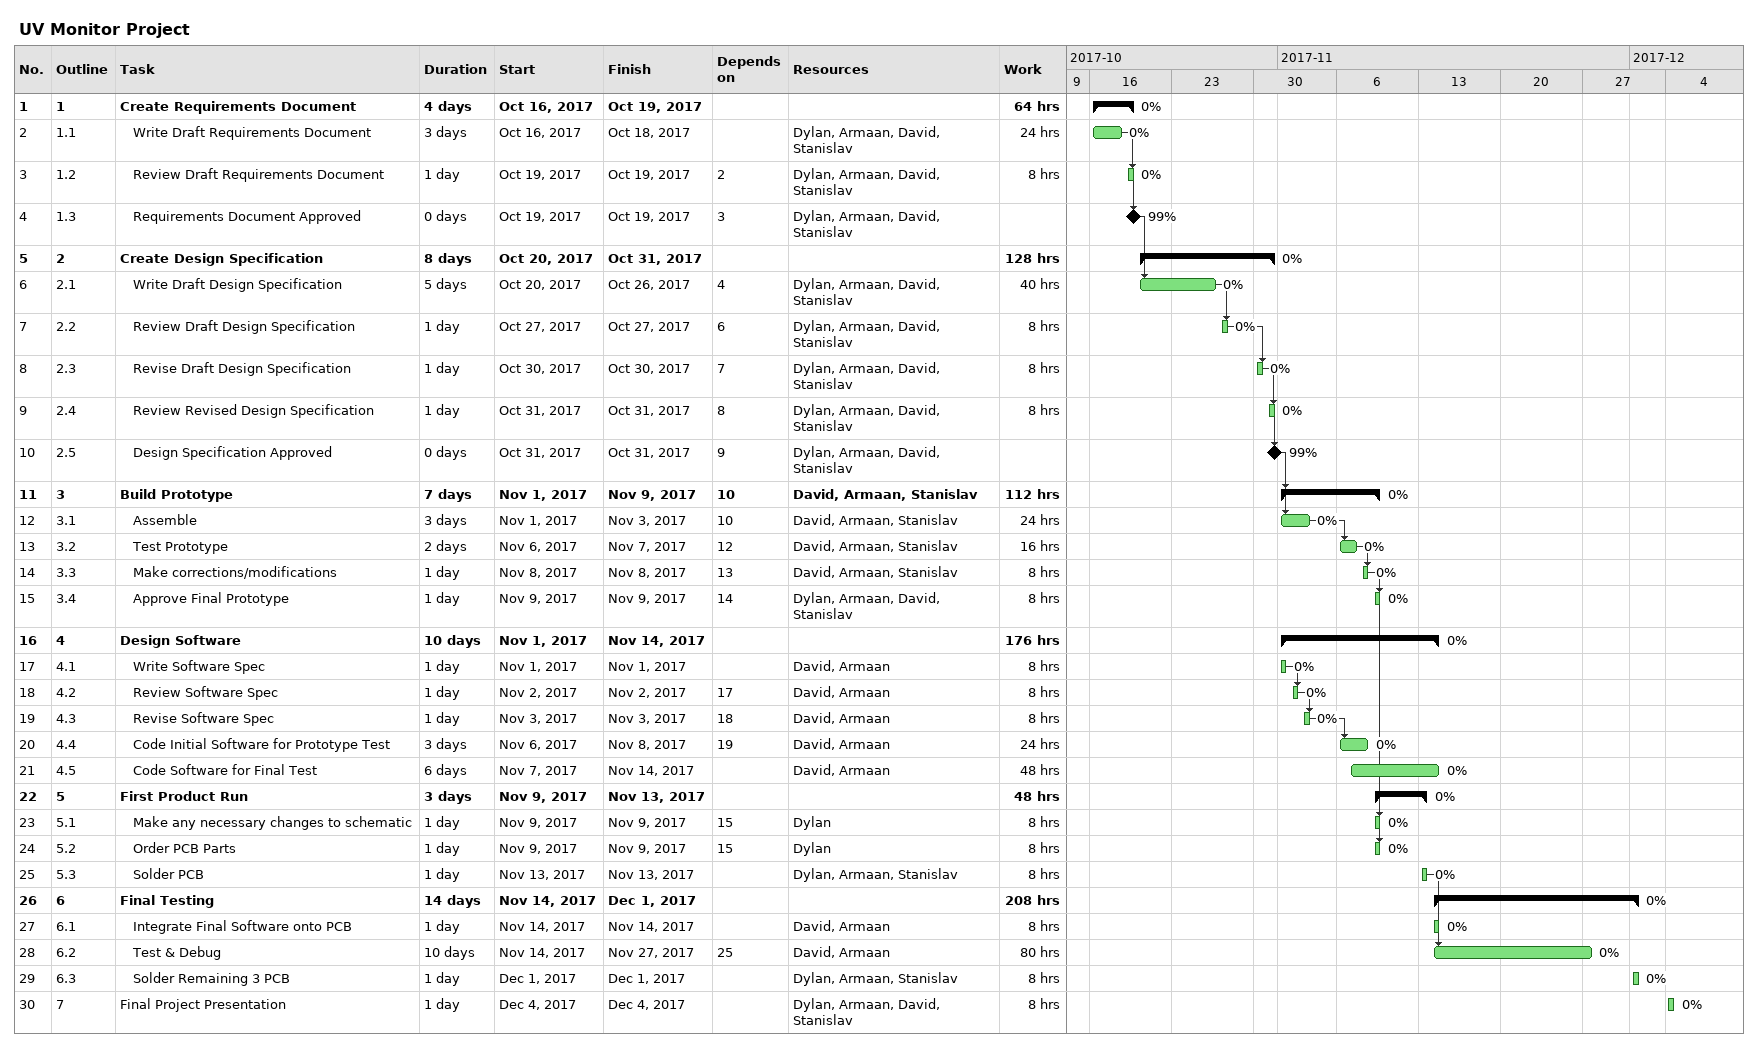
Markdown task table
UV Monitor Project

| ID | WBS | Task | Duration | Start | Finish | Predecessors | Resources | % complete | Work (h) |
|---|---|---|---|---|---|---|---|---|---|
| 1 | 1 | **Create Requirements Document** | 4d | 2017-10-16 | 2017-10-19 |  |  | 0 | 64 |
| 2 | 1.1 | Write Draft Requirements Document | 3d | 2017-10-16 | 2017-10-18 |  | Dylan, Armaan, David, Stanislav | 0 | 24 |
| 3 | 1.2 | Review Draft Requirements Document | 1d | 2017-10-19 | 2017-10-19 | 2 | Dylan, Armaan, David, Stanislav | 0 | 8 |
| 4 | 1.3 | Requirements Document Approved | 0d | 2017-10-19 | 2017-10-19 | 3 | Dylan, Armaan, David, Stanislav | 99 |  |
| 5 | 2 | **Create Design Specification** | 8d | 2017-10-20 | 2017-10-31 |  |  | 0 | 128 |
| 6 | 2.1 | Write Draft Design Specification | 5d | 2017-10-20 | 2017-10-26 | 4 | Dylan, Armaan, David, Stanislav | 0 | 40 |
| 7 | 2.2 | Review Draft Design Specification | 1d | 2017-10-27 | 2017-10-27 | 6 | Dylan, Armaan, David, Stanislav | 0 | 8 |
| 8 | 2.3 | Revise Draft Design Specification | 1d | 2017-10-30 | 2017-10-30 | 7 | Dylan, Armaan, David, Stanislav | 0 | 8 |
| 9 | 2.4 | Review Revised Design Specification | 1d | 2017-10-31 | 2017-10-31 | 8 | Dylan, Armaan, David, Stanislav | 0 | 8 |
| 10 | 2.5 | Design Specification Approved | 0d | 2017-10-31 | 2017-10-31 | 9 | Dylan, Armaan, David, Stanislav | 99 |  |
| 11 | 3 | **Build Prototype** | 7d | 2017-11-01 | 2017-11-09 | 10 | David, Armaan, Stanislav | 0 | 112 |
| 12 | 3.1 | Assemble | 3d | 2017-11-01 | 2017-11-03 | 10 | David, Armaan, Stanislav | 0 | 24 |
| 13 | 3.2 | Test Prototype | 2d | 2017-11-06 | 2017-11-07 | 12 | David, Armaan, Stanislav | 0 | 16 |
| 14 | 3.3 | Make corrections/modifications | 1d | 2017-11-08 | 2017-11-08 | 13 | David, Armaan, Stanislav | 0 | 8 |
| 15 | 3.4 | Approve Final Prototype | 1d | 2017-11-09 | 2017-11-09 | 14 | Dylan, Armaan, David, Stanislav | 0 | 8 |
| 16 | 4 | **Design Software** | 10d | 2017-11-01 | 2017-11-14 |  |  | 0 | 176 |
| 17 | 4.1 | Write Software Spec | 1d | 2017-11-01 | 2017-11-01 |  | David, Armaan | 0 | 8 |
| 18 | 4.2 | Review Software Spec | 1d | 2017-11-02 | 2017-11-02 | 17 | David, Armaan | 0 | 8 |
| 19 | 4.3 | Revise Software Spec | 1d | 2017-11-03 | 2017-11-03 | 18 | David, Armaan | 0 | 8 |
| 20 | 4.4 | Code Initial Software for Prototype Test | 3d | 2017-11-06 | 2017-11-08 | 19 | David, Armaan | 0 | 24 |
| 21 | 4.5 | Code Software for Final Test | 6d | 2017-11-07 | 2017-11-14 |  | David, Armaan | 0 | 48 |
| 22 | 5 | **First Product Run** | 3d | 2017-11-09 | 2017-11-13 |  |  | 0 | 48 |
| 23 | 5.1 | Make any necessary changes to schematic | 1d | 2017-11-09 | 2017-11-09 | 15 | Dylan | 0 | 8 |
| 24 | 5.2 | Order PCB Parts | 1d | 2017-11-09 | 2017-11-09 | 15 | Dylan | 0 | 8 |
| 25 | 5.3 | Solder PCB | 1d | 2017-11-13 | 2017-11-13 |  | Dylan, Armaan, Stanislav | 0 | 8 |
| 26 | 6 | **Final Testing** | 14d | 2017-11-14 | 2017-12-01 |  |  | 0 | 208 |
| 27 | 6.1 | Integrate Final Software onto PCB | 1d | 2017-11-14 | 2017-11-14 |  | David, Armaan | 0 | 8 |
| 28 | 6.2 | Test & Debug | 10d | 2017-11-14 | 2017-11-27 | 25 | David, Armaan | 0 | 80 |
| 29 | 6.3 | Solder Remaining 3 PCB | 1d | 2017-12-01 | 2017-12-01 |  | Dylan, Armaan, Stanislav | 0 | 8 |
| 30 | 7 | Final Project Presentation | 1d | 2017-12-04 | 2017-12-04 |  | Dylan, Armaan, David, Stanislav | 0 | 8 |
